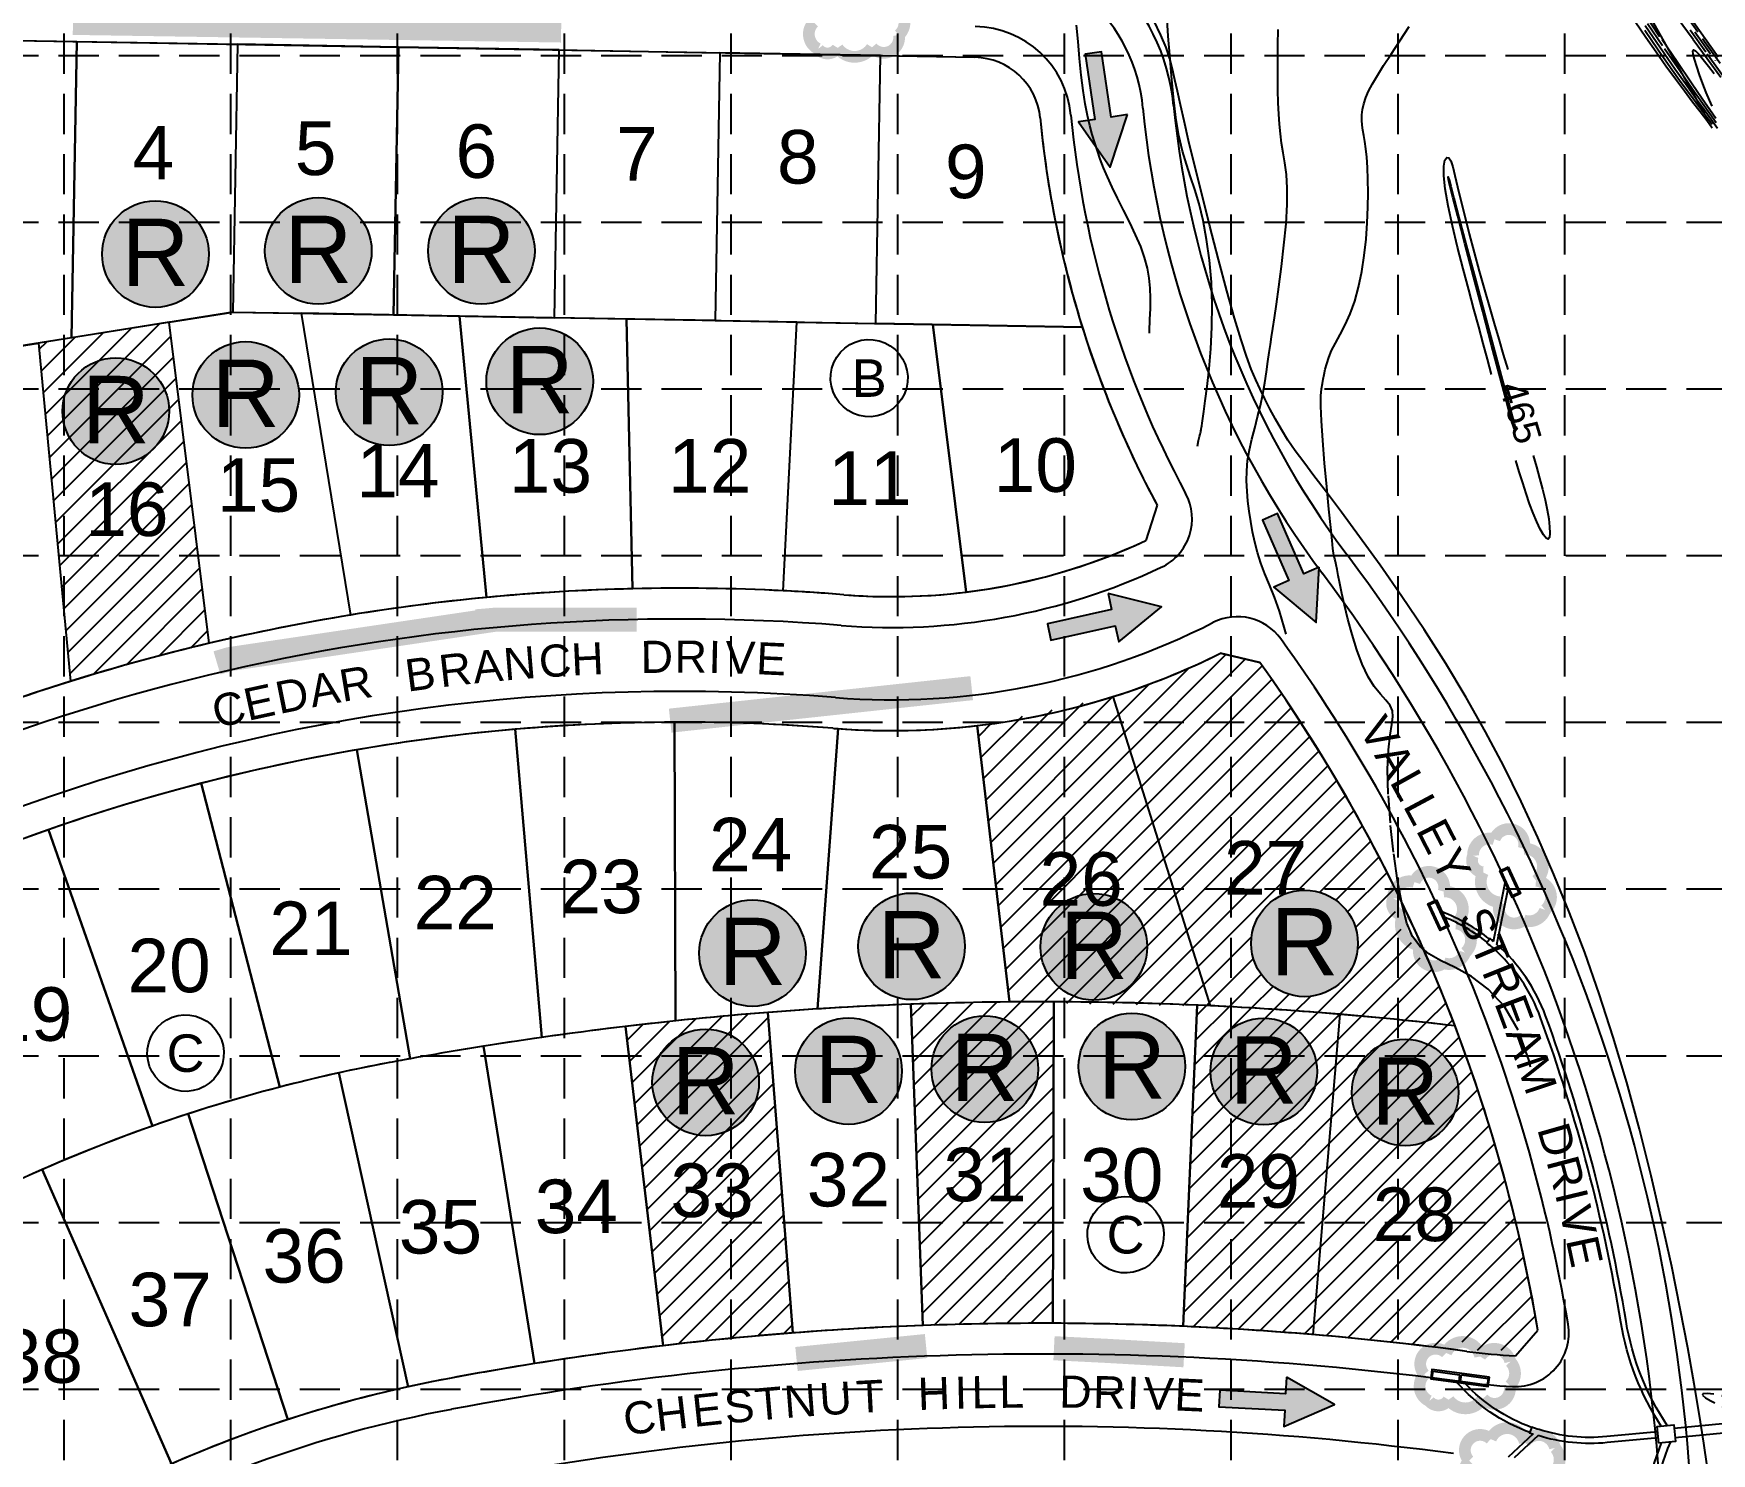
# Model space of a CAD drawing. Extents: x 6153 to 10142, y 8557 to 11052.
# Drawn here: x 7514 to 8140, y 10029 to 10560 of the extents above; entities that cross this region are included whole.
import ezdxf
from ezdxf.enums import TextEntityAlignment as Align

# ---------------------------------------------------------------- set-up
doc = ezdxf.new("R2010")
doc.units = 0
doc.header["$LTSCALE"] = 40
doc.header["$MEASUREMENT"] = 0
for name, pattern in [('DASH__25', [0.325, 0.25, -0.075]), ('DASH_DOT', [0.983, 0.8, -0.089, 0.005, -0.089]), ('DASH_DOT_LONG', [2.182, 2, -0.09, 0.002, -0.09]), ('DEPRESSION', [0.3501, 0.3, 0.05, 0.0001]), ('GUARDRAIL', [0.24, 0.2, 0.04]), ('HIDDEN', [0.375, 0.25, -0.125]), ('SOLID_OPEN_END', [200, 100, 100])]:
    doc.linetypes.add(name, pattern=pattern)
doc.layers.get('0').update_dxf_attribs({"linetype": 'CONTINUOUS'})
for name, color, linetype in [('1-BC', 6, 'GUARDRAIL'), ('1-BLOCK_NO', 6, 'CONTINUOUS'), ('1-BOUNDARY', 9, 'SOLID_OPEN_END'), ('1-LOT_NO', 1, 'CONTINUOUS'), ('1-ROW', 6, 'SOLID_OPEN_END'), ('1-STORM', 5, 'CONTINUOUS'), ('1-STORM_INLETS', 4, 'CONTINUOUS'), ('1-STREET_NAMES', 6, 'CONTINUOUS'), ('1A-LOTS', 6, 'CONTINUOUS'), ('BASE', 7, 'CONTINUOUS'), ('EROSION BLANKET', 84, 'CONTINUOUS'), ('GRID', 254, 'HIDDEN'), ('hatch', 2, 'CONTINUOUS'), ('LEGEND', 7, 'CONTINUOUS'), ('PROP_FLOODPLAIN', 12, 'DASH_DOT_LONG'), ('ryland lot', 7, 'CONTINUOUS'), ('TOPO_CON_100SC', 14, 'DASH__25'), ('TOPO_ICON_100SC', 15, 'CONTINUOUS')]:
    doc.layers.add(name, color=color, linetype=linetype)
doc.styles.add('ryland', font='ARIAL.TTF', dxfattribs={"height": 25})
doc.styles.get("Standard").update_dxf_attribs({"font": 'ARIAL.TTF'})

# ---------------------------------------------------------------- blocks, each defined once
blk = doc.blocks.new('RYLAND')
h = blk.add_hatch(color=81)
h.paths.add_polyline_path([(1.164, -1.048, 1), (-1.408, -1.048, 1)])
h.paths.add_polyline_path([(-1.348, -2.228), (1.104, -2.228), (1.104, 0.21), (-1.348, 0.21)], flags=25)
at = {"color": 5}
blk.add_circle((-0.122, -1.048), 1.286, dxfattribs=at)
at = {"layer": 'BASE', "color": 5, "style": 'ryland'}
blk.add_text('R', height=1.625, dxfattribs=at).set_placement((-0.122, -1.821), align=Align.CENTER)
blk = doc.blocks.new('arrow')
blk.add_lwpolyline([(-67.01, -25.36), (-59.33, -25.42), (-59.57, -56.14), (-51.89, -56.2), (-51.65, -25.48), (-43.97, -25.54), (-55.3, -2.41), (-67.01, -25.36)], close=True)
at = {"color": 254}
for points in [[(-43.97, -25.54), (-67.01, -25.36), (-55.3, -2.41), (-67.01, -25.36)], [(-59.57, -56.14), (-51.89, -56.2), (-59.33, -25.42), (-51.65, -25.48)]]:
    blk.add_solid(points, dxfattribs=at)

msp = doc.modelspace()

# ---------------------------------------------------------------- hatches: boundary and pattern name
at = {"layer": 'hatch', "linetype": 'Continuous'}
h = msp.add_hatch(dxfattribs=at)
h.set_pattern_fill('ANSI31', color=256, scale=50, style=0)
h.paths.add_polyline_path([(7289.73, 10290.13), (7158.41, 10292.67), (7157.44, 10242.68), (7304.83, 10239.82, -0.047854)])
h.paths.add_polyline_path([(7168.96, 10265.9, -1), (7208.76, 10265.9, -1)], flags=16)
h.paths.add_polyline_path([(7284.49, 10340.24), (7159.37, 10342.66), (7158.41, 10292.67), (7289.73, 10290.13, -0.045901)])
h.paths.add_polyline_path([(7164.15, 10317.94, -1), (7203.95, 10317.94, -1)], flags=16)
h.paths.add_polyline_path([(7421.2, 10728.54), (7371.21, 10729.42), (7369.07, 10607.94, -0.050108), (7384.01, 10609.18), (7419.08, 10608.56)])
h.paths.add_polyline_path([(7374.33, 10700.2, -1), (7414.13, 10700.2, -1)], flags=16)
h.paths.add_polyline_path([(7471.19, 10727.66), (7421.2, 10728.54), (7419.08, 10608.56), (7469.08, 10607.68)])
h.paths.add_polyline_path([(7425.54, 10699.4, -1), (7465.34, 10699.4, -1)], flags=16)
h.paths.add_polyline_path([(7771.15, 10722.36), (7721.15, 10723.25), (7719.04, 10603.27), (7769.03, 10602.38)])
h.paths.add_polyline_path([(7726.66, 10697.7, -1), (7766.46, 10697.7, -1)], flags=16)
h.paths.add_polyline_path([(7821.14, 10721.48), (7771.15, 10722.36), (7769.03, 10602.38), (7807.19, 10601.71), (7807.1, 10605.48), (7819.09, 10605.27)])
h.paths.add_polyline_path([(7773.58, 10693.44, -1), (7813.38, 10693.44, -1)], flags=16)
h.paths.add_polyline_path([(7375.26, 10681.93), (7413.21, 10681.93), (7413.21, 10719.65), (7375.26, 10719.65)], flags=24)
h.paths.add_polyline_path([(7384.83, 10656.37), (7405.39, 10656.37), (7405.39, 10671.43), (7384.83, 10671.43)], flags=24)
h.paths.add_polyline_path([(7426.48, 10681.13), (7464.42, 10681.13), (7464.42, 10718.85), (7426.48, 10718.85)], flags=24)
h.paths.add_polyline_path([(7434.82, 10655.38), (7455.46, 10655.38), (7455.46, 10670.7), (7434.82, 10670.7)], flags=24)
h.paths.add_polyline_path([(7727.59, 10679.44), (7765.54, 10679.44), (7765.54, 10717.16), (7727.59, 10717.16)], flags=24)
h.paths.add_polyline_path([(7734.77, 10650.08), (7755.42, 10650.08), (7755.42, 10665.41), (7734.77, 10665.41)], flags=24)
h.paths.add_polyline_path([(7774.51, 10675.18), (7812.46, 10675.18), (7812.46, 10712.9), (7774.51, 10712.9)], flags=24)
h.paths.add_polyline_path([(7784.76, 10649.2), (7805.41, 10649.2), (7805.41, 10664.53), (7784.76, 10664.53)], flags=24)
h = msp.add_hatch(dxfattribs=at)
h.set_pattern_fill('ANSI31', color=256, scale=50, style=0)
h.paths.add_polyline_path([(7564.48, 10451.76), (7515.66, 10443.97), (7527.66, 10317.73, -0.017582), (7579.37, 10331.92)])
h.paths.add_polyline_path([(7528.05, 10366.51), (7569.34, 10366.51), (7569.34, 10397.15), (7528.05, 10397.15)], flags=24)
h = msp.add_hatch(dxfattribs=at)
h.set_pattern_fill('ANSI31', color=256, scale=50, style=0)
h.paths.add_polyline_path([(7971.56, 10324.72), (7956.8, 10328.18, -0.03927), (7916.81, 10312.03), (7953.17, 10196.6, -0.009146), (8001.41, 10193.42, -0.008169), (8044.37, 10189.1, 0.010069), (8035.32, 10211.5, -0.152622), (8032.36, 10213.22), (8031.9, 10213.02), (8029.41, 10219.62, -0.462942), (8025.02, 10230.45, -0.520567), (8021.25, 10236.68, -0.149331), (8022.15, 10240.15, 0.041122)])
h.paths.add_polyline_path([(8008.12, 10219.9, -1), (7968.31, 10219.9, -1)], flags=16)
h.paths.add_polyline_path([(7969.25, 10201.64), (8007.19, 10201.64), (8007.19, 10239.36), (7969.25, 10239.36)], flags=24)
h.paths.add_polyline_path([(7963.41, 10240.62), (7983.97, 10240.62), (7983.97, 10255.68), (7963.41, 10255.68)], flags=24)
h = msp.add_hatch(dxfattribs=at)
h.set_pattern_fill('ANSI31', color=256, scale=50, style=0)
h.paths.add_polyline_path([(7865.58, 10301.15), (7898.76, 10308.05), (7916.69, 10312.47), (7953.29, 10196.45), (7878.09, 10198.02), (7866.1, 10300.34)])
h = msp.add_hatch(dxfattribs=at)
h.set_pattern_fill('ANSI31', color=2, scale=50, style=0)
h.paths.add_polyline_path([(7787.92, 10194.1, 0.006553), (7753.42, 10190.96), (7753.42, 10190.96, 0.003553), (7734.75, 10188.88), (7748.89, 10069.72, -0.010107), (7797.24, 10074.47)])
h.paths.add_polyline_path([(7894.68, 10198.08, 0.010107), (7841.26, 10197.17), (7845.73, 10077.26, -0.010107), (7894.3, 10078.08)])
h.paths.add_polyline_path([(7848.33, 10118.14), (7889.63, 10118.14), (7889.63, 10148.79), (7848.33, 10148.79)], flags=24)
h = msp.add_hatch(dxfattribs=at)
h.set_pattern_fill('ANSI31', color=2, scale=50, style=0)
h.paths.add_polyline_path([(8041.91, 10068.51, -0.575074), (8053.36, 10067.05, 0.001589), (8054.78, 10066.9, -0.442208), (8063.91, 10066.12, 0.003322), (8066.9, 10065.94), (8075.31, 10075.53, 0.049155), (8044.37, 10189.1, 0.008169), (8001.41, 10193.42), (7991.34, 10073.85, -0.010581)])
h.paths.add_polyline_path([(8001.41, 10193.42, 0.009146), (7953.17, 10196.6, 0.000961), (7948.09, 10196.83), (7942.86, 10076.95, -0.010107), (7991.34, 10073.85)])
h.paths.add_polyline_path([(8008.55, 10103.32), (8049.84, 10103.32), (8049.84, 10133.95), (8008.55, 10133.95)], flags=24)
h.paths.add_polyline_path([(7950.34, 10115.76), (7991.63, 10115.76), (7991.63, 10146.4), (7950.34, 10146.4)], flags=24)

# ---------------------------------------------------------------- linework, layer by layer
at = {"layer": '1-BC', "color": 7, "linetype": 'Continuous'}
for centre, radius, start, end in [((7864.69, 10525.68), 63.5, 5.37986, 88.98916), ((7864.69, 10525.68), 36.5, 5.37984, 88.98916), ((8269.88, 10563.84), 370.49, 185.37987, 208.35654), ((8269.88, 10563.84), 343.49, 185.37987, 216.81205), ((7926.25, 10378.38), 20, 295.16528, 28.35654), ((7834.19, 10574.33), 236.5, 265.41788, 295.16528), ((7483.61, 9975.38), 638.61, 359.19888, 36.81205), ((7755.29, 9589.82), 751.16, 85.41788, 120.60893), ((7834.19, 10574.33), 263.5, 265.41788, 297.05716), ((7963.15, 10321.86), 20, 35.84925, 117.05716), ((7483.61, 9975.38), 611.61, 9.64091, 35.84925), ((7755.29, 9589.82), 724.16, 85.41788, 133.9832), ((8066.87, 10074.46), 20, 266.92472, 9.64091), ((7890.47, 8876.42), 1190.17, 82.42748, 100.68249), ((8078.48, 10290.65), 236.5, 262.42748, 266.92472), ((7755.34, 9592.79), 461.16, 100.68249, 138.22119), ((7890.47, 8876.42), 1163.17, 82.42748, 100.68249)]:
    msp.add_arc(centre, radius, start, end, dxfattribs=at)
at = {"layer": '1-BLOCK_NO', "color": 7, "linetype": 'Continuous', "flags": 128}
for points in [[(7816.65, 10442.12), (7818.51, 10443.4), (7820.55, 10444.38), (7822.72, 10445.02), (7824.97, 10445.32), (7827.23, 10445.26), (7829.45, 10444.85), (7831.59, 10444.1), (7833.58, 10443.02), (7835.38, 10441.65), (7836.94, 10440.01), (7838.22, 10438.14), (7839.2, 10436.1), (7839.84, 10433.93), (7840.14, 10431.69), (7840.08, 10429.42), (7839.67, 10427.2), (7838.92, 10425.06), (7837.84, 10423.07), (7836.46, 10421.28), (7834.82, 10419.72), (7832.96, 10418.43), (7830.92, 10417.46), (7828.75, 10416.81), (7826.51, 10416.51), (7824.24, 10416.57), (7822.02, 10416.98), (7819.88, 10417.73), (7817.89, 10418.81), (7816.1, 10420.19), (7814.54, 10421.83), (7813.25, 10423.69), (7812.28, 10425.73), (7811.63, 10427.9), (7811.33, 10430.15), (7811.39, 10432.41), (7811.8, 10434.63), (7812.55, 10436.77), (7813.63, 10438.76), (7815.01, 10440.56), (7816.65, 10442.12)], [(7561.73, 10190.13), (7563.59, 10191.38), (7565.62, 10192.32), (7567.78, 10192.94), (7570.01, 10193.2), (7572.25, 10193.12), (7574.44, 10192.69), (7576.55, 10191.92), (7578.51, 10190.83), (7580.27, 10189.44), (7581.8, 10187.8), (7583.04, 10185.94), (7583.99, 10183.9), (7584.6, 10181.75), (7584.87, 10179.52), (7584.78, 10177.28), (7584.35, 10175.08), (7583.58, 10172.98), (7582.49, 10171.02), (7581.1, 10169.26), (7579.46, 10167.73), (7577.6, 10166.48), (7575.57, 10165.54), (7573.41, 10164.93), (7571.19, 10164.66), (7568.95, 10164.74), (7566.75, 10165.18), (7564.64, 10165.95), (7562.68, 10167.04), (7560.92, 10168.42), (7559.4, 10170.07), (7558.15, 10171.93), (7557.2, 10173.96), (7556.59, 10176.12), (7556.32, 10178.34), (7556.41, 10180.58), (7556.84, 10182.78), (7557.61, 10184.89), (7558.7, 10186.84), (7560.09, 10188.61), (7561.73, 10190.13)], [(7912.57, 10122.34), (7914.43, 10123.59), (7916.46, 10124.53), (7918.62, 10125.15), (7920.84, 10125.41), (7923.08, 10125.33), (7925.28, 10124.9), (7927.39, 10124.13), (7929.35, 10123.04), (7931.11, 10121.65), (7932.63, 10120.01), (7933.88, 10118.15), (7934.83, 10116.11), (7935.44, 10113.96), (7935.71, 10111.73), (7935.62, 10109.49), (7935.19, 10107.29), (7934.42, 10105.19), (7933.33, 10103.23), (7931.94, 10101.47), (7930.3, 10099.94), (7928.44, 10098.69), (7926.41, 10097.75), (7924.25, 10097.14), (7922.02, 10096.87), (7919.78, 10096.95), (7917.58, 10097.38), (7915.48, 10098.16), (7913.52, 10099.25), (7911.76, 10100.63), (7910.23, 10102.27), (7908.98, 10104.14), (7908.04, 10106.17), (7907.43, 10108.33), (7907.16, 10110.55), (7907.24, 10112.79), (7907.68, 10114.99), (7908.45, 10117.1), (7909.54, 10119.05), (7910.92, 10120.82), (7912.57, 10122.34)]]:
    msp.add_lwpolyline(points, close=True, dxfattribs=at)
at = {"layer": '1-BOUNDARY', "color": 7, "linetype": 'SOLID_OPEN_END'}
msp.add_line((8104.05, 10589.23), (8137.41, 10529.8), dxfattribs=at)
at = {"layer": '1-ROW', "color": 7, "linetype": 'SOLID_OPEN_END'}
for p, q in [((7383.13, 10559.18), (7865.13, 10550.68)), ((7933.17, 10383.46), (7929.03, 10370.3)), ((7971.56, 10324.72), (7956.8, 10328.18)), ((8066.9, 10065.94), (8075.31, 10075.53))]:
    msp.add_line(p, q, dxfattribs=at)
for centre, radius, start, end in [((7864.69, 10525.68), 75, 5.37986, 88.98916), ((7864.69, 10525.68), 25, 5.37985, 88.98916), ((8269.88, 10563.84), 381.99, 185.37987, 208.17802), ((8269.88, 10563.84), 331.99, 185.37987, 216.81205), ((7834.19, 10574.33), 225, 265.41788, 294.93109), ((7483.61, 9975.38), 650.11, 359.19888, 36.81205), ((7755.29, 9589.82), 762.66, 85.41788, 120.55228), ((7834.19, 10574.33), 275, 265.41788, 296.47919), ((7483.61, 9975.38), 600.11, 9.6064, 35.60002), ((7755.29, 9589.82), 712.66, 85.41788, 133.9832), ((7890.47, 8876.42), 1201.67, 82.42748, 100.68249), ((8078.48, 10290.65), 225, 262.42748, 267.04897), ((7755.34, 9592.79), 472.66, 100.68249, 138.22119)]:
    msp.add_arc(centre, radius, start, end, dxfattribs=at)
at = {"layer": '1-STORM', "color": 5, "linetype": 'Continuous', "flags": 128}
for points in [[(8058.72, 10220.65), (8063.1, 10242.54)], [(8060.02, 10219.52), (8064.17, 10240.22)], [(8181.66, 10044.14), (8126.19, 10038.81)], [(8182, 10040.65), (8126.53, 10035.33)], [(8073.55, 10036.76), (8064.18, 10028.15)], [(8075.46, 10036.14), (8066.51, 10027.91)], [(8120.07, 10037.6), (8100.98, 10035.77)], [(8120.28, 10035.36), (8101.19, 10033.53)]]:
    msp.add_lwpolyline(points, dxfattribs=at)
for points in [[(8057.32, 10221.48), (8057.32, 10221.48, 0.078306), (8039.54, 10231.63), (8039.54, 10231.63)], [(8056.38, 10220.31), (8056.38, 10220.31, 0.072463), (8040.4, 10229.68), (8040.4, 10229.68)], [(8058.72, 10220.65), (8058.72, 10220.65, 0.00612), (8057.47, 10221.68), (8057.47, 10221.68), (8056.22, 10220.11), (8056.22, 10220.11, -0.011554), (8058.49, 10218.21), (8058.49, 10218.21)], [(8076.33, 10192.13), (8076.33, 10192.13, 0.12538), (8058.49, 10218.21), (8058.49, 10218.21)], [(8078.21, 10192.82), (8078.21, 10192.82, 0.124268), (8060.02, 10219.52), (8060.02, 10219.52)], [(8106.25, 10078.44), (8106.25, 10078.44, 0.046672), (8076.33, 10192.13), (8076.33, 10192.13)], [(8108.22, 10078.77), (8108.22, 10078.77, 0.046672), (8078.21, 10192.82), (8078.21, 10192.82)], [(8121.33, 10039.71), (8121.33, 10039.71, -0.103998), (8106.25, 10078.44), (8106.25, 10078.44)], [(8123.58, 10039.92), (8123.58, 10039.92, -0.106683), (8108.22, 10078.77), (8108.22, 10078.77)], [(8072.27, 10037.34), (8072.27, 10037.34, -0.126812), (8045.11, 10056), (8045.11, 10056)], [(8072.95, 10039.22), (8072.95, 10039.22, -0.117617), (8048.17, 10055.59), (8048.17, 10055.59)], [(8075.78, 10038.39), (8075.78, 10038.39, -0.01153), (8072.99, 10039.34), (8072.99, 10039.34), (8072.22, 10037.22), (8072.22, 10037.22, 0.005298), (8073.55, 10036.76), (8073.55, 10036.76)], [(8100.98, 10035.77), (8100.98, 10035.77, -0.100137), (8075.78, 10038.39), (8075.78, 10038.39)], [(8101.19, 10033.53), (8101.19, 10033.53, -0.098757), (8075.46, 10036.14), (8075.46, 10036.14)], [(8121.36, 10033.47), (8121.36, 10033.47, 0.103346), (8113.98, 9992.62), (8113.98, 9992.62)], [(8124.74, 10033.8), (8124.74, 10033.8, 0.107374), (8116.98, 9992.7), (8116.98, 9992.7)]]:
    msp.add_lwpolyline(points, format="xyb", dxfattribs=at)
msp.add_lwpolyline([(8120.47, 10033.39), (8119.88, 10039.57), (8126.06, 10040.16), (8126.66, 10033.98), (8120.47, 10033.39)], close=True, dxfattribs=at)
at = {"layer": '1-STORM_INLETS', "color": 5, "linetype": 'Continuous', "flags": 128}
for points in [[(8064.23, 10248.46), (8068.83, 10238.47), (8065.65, 10237), (8061.05, 10247), (8064.23, 10248.46)], [(8063.99, 10247.8), (8068.16, 10238.71), (8065.89, 10237.67), (8061.71, 10246.75), (8063.99, 10247.8)], [(8037.43, 10236.13), (8042.03, 10226.14), (8038.85, 10224.68), (8034.25, 10234.67), (8037.43, 10236.13)], [(8037.18, 10235.47), (8041.36, 10226.39), (8039.09, 10225.34), (8034.91, 10234.43), (8037.18, 10235.47)], [(8057.25, 10057.91), (8035.77, 10060.77), (8035.31, 10057.3), (8056.79, 10054.45), (8057.25, 10057.91)], [(8036.2, 10060.21), (8046.11, 10058.89), (8045.78, 10056.41), (8035.87, 10057.73), (8036.2, 10060.21)], [(8046.77, 10058.8), (8056.69, 10057.49), (8056.36, 10055.01), (8046.44, 10056.32), (8046.77, 10058.8)]]:
    msp.add_lwpolyline(points, close=True, dxfattribs=at)
at = {"layer": '1A-LOTS', "color": 7, "linetype": 'Continuous'}
for p, q in [((7470.04, 10557.65), (7530.03, 10556.59)), ((7530.03, 10556.59), (7528.08, 10445.95)), ((7528.08, 10445.95), (7530.03, 10556.59)), ((7530.03, 10556.59), (7590.02, 10555.53)), ((7590.02, 10555.53), (7588.25, 10455.55)), ((7590.02, 10555.53), (7588.25, 10455.55)), ((7650.01, 10554.48), (7590.02, 10555.53)), ((7648.24, 10454.49), (7650.01, 10554.48)), ((7650.01, 10554.48), (7648.24, 10454.49)), ((7710, 10553.42), (7650.01, 10554.48)), ((7708.24, 10453.43), (7710, 10553.42)), ((7708.24, 10453.43), (7710, 10553.42)), ((7710, 10553.42), (7769.99, 10552.36)), ((7769.99, 10552.36), (7768.23, 10452.37)), ((7769.99, 10552.36), (7768.23, 10452.37)), ((7829.98, 10551.3), (7769.99, 10552.36)), ((7828.22, 10451.32), (7829.98, 10551.3)), ((7828.22, 10451.32), (7829.98, 10551.3)), ((7829.98, 10551.3), (7865.13, 10550.68)), ((7564.48, 10451.76), (7515.66, 10443.97)), ((7588.25, 10455.55), (7528.08, 10445.95)), ((7564.48, 10451.76), (7588.25, 10455.55)), ((7579.37, 10331.92), (7564.48, 10451.76)), ((7579.37, 10331.92), (7564.48, 10451.76)), ((7588.25, 10455.55), (7648.24, 10454.49)), ((7588.25, 10455.55), (7613.72, 10455.1)), ((7672.83, 10454.06), (7613.72, 10455.1)), ((7613.72, 10455.1), (7632.14, 10342.48)), ((7613.72, 10455.1), (7632.14, 10342.48)), ((7648.24, 10454.49), (7708.24, 10453.43)), ((7735.11, 10452.96), (7672.83, 10454.06)), ((7672.83, 10454.06), (7682.85, 10349.04)), ((7682.85, 10349.04), (7672.83, 10454.06)), ((7768.23, 10452.37), (7708.24, 10453.43)), ((7798.69, 10451.84), (7735.11, 10452.96)), ((7735.11, 10452.96), (7737.46, 10352.28)), ((7737.46, 10352.28), (7735.11, 10452.96)), ((7768.23, 10452.37), (7828.22, 10451.32)), ((7793.64, 10351.52), (7798.69, 10451.84)), ((7793.64, 10351.52), (7798.69, 10451.84)), ((7798.69, 10451.84), (7849.52, 10450.94)), ((7528.08, 10445.95), (7467.9, 10436.35)), ((7905.27, 10449.96), (7828.22, 10451.32)), ((7849.52, 10450.94), (7861.93, 10351.05)), ((7861.93, 10351.05), (7849.52, 10450.94)), ((7849.52, 10450.94), (7905.27, 10449.96)), ((7467.9, 10436.35), (7515.66, 10443.97)), ((7515.66, 10443.97), (7527.66, 10317.73)), ((7515.66, 10443.97), (7527.66, 10317.73)), ((7933.17, 10383.46), (7929.03, 10370.3)), ((7956.8, 10328.18), (7971.56, 10324.72)), ((7953.17, 10196.6), (7916.81, 10312.03)), ((7953.17, 10196.6), (7916.81, 10312.03)), ((7753.42, 10190.96), (7753.08, 10302.48)), ((7753.08, 10302.48), (7753.42, 10190.96)), ((7703.6, 10184.81), (7693.61, 10299.81)), ((7693.61, 10299.81), (7703.6, 10184.81)), ((7806.47, 10195.42), (7814.12, 10300.06)), ((7814.12, 10300.06), (7806.47, 10195.42)), ((7878.06, 10198.03), (7866.03, 10301.18)), ((7866.03, 10301.18), (7878.06, 10198.03)), ((7654.41, 10176.84), (7634.58, 10292.19)), ((7634.58, 10292.19), (7654.41, 10176.84)), ((7605.8, 10166.28), (7576.39, 10279.67)), ((7576.39, 10279.67), (7605.8, 10166.28)), ((7558.24, 10151.72), (7519.45, 10262.33)), ((7519.45, 10262.33), (7558.24, 10151.72)), ((7841.26, 10197.17), (7845.73, 10077.26)), ((7845.73, 10077.26), (7841.26, 10197.17)), ((7894.68, 10198.08), (7894.3, 10078.08)), ((7894.3, 10078.08), (7894.68, 10198.08)), ((7948.09, 10196.83), (7942.86, 10076.95)), ((7942.86, 10076.95), (7948.09, 10196.83)), ((7734.75, 10188.88), (7748.89, 10069.72)), ((7748.89, 10069.72), (7734.75, 10188.88)), ((7787.92, 10194.1), (7797.24, 10074.47)), ((7797.24, 10074.47), (7787.92, 10194.1)), ((8001.41, 10193.42), (7991.34, 10073.85)), ((8001.41, 10193.42), (7991.34, 10073.85)), ((7681.84, 10181.52), (7700.78, 10063.02)), ((7700.78, 10063.02), (7681.84, 10181.52)), ((7627.8, 10171.57), (7653.63, 10054.38)), ((7653.63, 10054.38), (7627.8, 10171.57)), ((7571.55, 10156.24), (7608.77, 10042.15)), ((7608.77, 10042.15), (7571.55, 10156.24)), ((7517.08, 10135.46), (7565.32, 10025.58)), ((7565.32, 10025.58), (7517.08, 10135.46)), ((8066.9, 10065.94), (8075.31, 10075.53))]:
    msp.add_line(p, q, dxfattribs=at)
for centre, radius, start, end in [((7864.69, 10525.68), 25, 5.37985, 88.98916), ((8269.88, 10563.84), 381.99, 185.37987, 197.34601), ((8269.88, 10563.84), 381.99, 197.34601, 208.17802), ((7834.19, 10574.33), 225, 277.08243, 294.93109), ((7755.29, 9589.82), 762.66, 91.33914, 95.45013), ((7755.29, 9589.82), 762.66, 87.11723, 91.33914), ((7755.29, 9589.82), 762.66, 85.41788, 87.11723), ((7755.29, 9589.82), 762.66, 95.45013, 99.292), ((7834.19, 10574.33), 225, 265.41788, 277.08243), ((7755.29, 9589.82), 762.66, 99.292, 103.33592), ((7755.29, 9589.82), 762.66, 103.33592, 107.36504), ((7834.19, 10574.33), 275, 287.48371, 296.47919), ((7483.61, 9975.38), 600.11, 20.86285, 35.60002), ((7755.29, 9589.82), 762.66, 107.36504, 112.33921), ((7834.19, 10574.33), 275, 276.64956, 287.48371), ((7755.29, 9589.82), 712.66, 90.17769, 94.96445), ((7755.29, 9589.82), 712.66, 85.41788, 90.17769), ((7755.29, 9589.82), 712.66, 94.96445, 99.75121), ((7834.19, 10574.33), 275, 265.41788, 265.81542), ((7834.19, 10574.33), 275, 265.81542, 276.64956), ((7755.29, 9589.82), 712.66, 99.75121, 104.53797), ((7755.29, 9589.82), 712.66, 104.53797, 109.32473), ((7755.29, 9589.82), 712.66, 109.32473, 114.11148), ((7890.47, 8876.42), 1321.67, 93.64422, 95.95195), ((7890.47, 8876.42), 1321.67, 92.13378, 94.45002), ((7890.47, 8876.42), 1321.67, 90.53817, 93.64422), ((7890.47, 8876.42), 1321.67, 89.81753, 92.13378), ((7890.47, 8876.42), 1321.67, 87.28104, 90.53817), ((7890.47, 8876.42), 1321.67, 87.50129, 89.81753), ((7890.47, 8876.42), 1321.67, 85.18505, 87.50129), ((7890.47, 8876.42), 1321.67, 83.31298, 87.28104), ((7890.47, 8876.42), 1321.67, 96.76627, 99.08251), ((7890.47, 8876.42), 1321.67, 95.95195, 98.12818), ((7890.47, 8876.42), 1321.67, 94.45002, 96.76627), ((7890.47, 8876.42), 1321.67, 83.31298, 85.18505), ((7483.61, 9975.38), 600.11, 9.6064, 20.86285), ((7890.47, 8876.42), 1321.67, 98.12818, 100.28891), ((7890.47, 8876.42), 1321.67, 99.08251, 100.68249), ((7890.47, 8876.42), 1321.67, 100.28891, 100.68249), ((7755.34, 9592.79), 592.66, 102.42665, 108.06525), ((7755.34, 9592.79), 592.66, 100.68249, 104.61493), ((7755.34, 9592.79), 592.66, 100.68249, 102.42665), ((7755.34, 9592.79), 592.66, 104.61493, 109.42449), ((7755.34, 9592.79), 592.66, 109.42449, 114.23336), ((7755.34, 9592.79), 592.66, 108.06525, 113.70385), ((7755.34, 9592.79), 592.66, 113.70385, 119.34246), ((7890.47, 8876.42), 1201.67, 92.13378, 94.45002), ((7890.47, 8876.42), 1201.67, 89.81753, 92.13378), ((7890.47, 8876.42), 1201.67, 87.50129, 89.81753), ((7890.47, 8876.42), 1201.67, 85.18505, 87.50129), ((7890.47, 8876.42), 1201.67, 96.76627, 99.08251), ((7890.47, 8876.42), 1201.67, 94.45002, 96.76627), ((7890.47, 8876.42), 1201.67, 82.42748, 85.18505), ((8078.48, 10290.65), 225, 262.42748, 267.04897), ((7755.34, 9592.79), 472.66, 100.68249, 102.42665), ((7890.47, 8876.42), 1201.67, 99.08251, 100.68249), ((7755.34, 9592.79), 472.66, 102.42665, 108.06525), ((7755.34, 9592.79), 472.66, 108.06525, 113.70385)]:
    msp.add_arc(centre, radius, start, end, dxfattribs=at)
at = {"layer": 'EROSION BLANKET', "linetype": 'Continuous', "const_width": 9, "flags": 128}
for points in [[(7528.57, 10563.53), (7710.77, 10560.69)], [(7582.31, 10324.61), (7587.01, 10326.01), (7686.62, 10340.82)], [(7738.92, 10340.77), (7686.85, 10340.77), (7679.13, 10340.11)], [(7751.46, 10303.05), (7863.99, 10315.18)], [(7798.61, 10064.76), (7846.97, 10069.59)], [(7894.71, 10068.77), (7914.56, 10067.78), (7943.27, 10066.15)]]:
    msp.add_lwpolyline(points, dxfattribs=at)
at = {"layer": 'GRID', "color": 252, "linetype": 'HIDDEN', "ltscale": 1.5}
for p, q in [((7525.14, 10987.02), (7525.14, 8808.56)), ((7587.37, 10987.02), (7587.37, 8808.56)), ((7649.6, 10987.02), (7649.6, 8808.56)), ((7711.84, 10987.02), (7711.84, 8808.56)), ((7774.07, 10987.02), (7774.07, 8808.56)), ((7836.3, 10987.02), (7836.3, 8808.56)), ((7898.54, 10987.02), (7898.54, 8808.56)), ((7960.77, 10987.02), (7960.77, 8808.56)), ((8023.01, 10987.02), (8023.01, 8808.56)), ((8085.24, 10987.02), (8085.24, 8808.56)), ((6218.22, 10551.38), (10076.73, 10551.38)), ((6218.22, 10489.15), (10076.73, 10489.15)), ((6218.22, 10426.91), (10076.73, 10426.91)), ((6218.22, 10364.68), (10076.73, 10364.68)), ((6218.22, 10302.44), (10076.73, 10302.44)), ((6218.22, 10240.21), (10076.73, 10240.21)), ((6218.22, 10177.98), (10076.73, 10177.98)), ((6218.22, 10115.74), (10076.73, 10115.74)), ((6218.22, 10053.51), (10076.73, 10053.51))]:
    msp.add_line(p, q, dxfattribs=at)
at = {"layer": 'LEGEND', "color": 170, "ltscale": 100, "const_width": 4.37}
for points in [[(7826.78, 10554.41, 0.520567), (7826.78, 10554.41, 0.765195), (7836.84, 10559.01, 0.417879), (7837.24, 10567.96, 0.6649), (7826.01, 10570.11, 0.744833), (7813.32, 10571.65, 0.975642), (7805.08, 10563.75, 0.520567), (7806.69, 10553.81, 0.520567), (7813.96, 10554.19, 0.540264), (7826.78, 10554.41)], [(8061.13, 10235.23, 0.520567), (8061.13, 10235.23, 0.765195), (8069.94, 10228.53, 0.417879), (8078.01, 10232.41, 0.6649), (8074.6, 10243.32, 0.744833), (8069.97, 10255.23, 0.975642), (8059.12, 10258.77, 0.520567), (8051.11, 10252.65, 0.520567), (8054.88, 10246.43, 0.540264), (8061.13, 10235.23)], [(8031.27, 10219.25, 0.520567), (8031.27, 10219.25, 0.765195), (8040.08, 10212.55, 0.417879), (8048.15, 10216.43, 0.6649), (8044.74, 10227.34, 0.744833), (8040.11, 10239.26, 0.975642), (8029.25, 10242.79, 0.520567), (8021.25, 10236.68, 0.520567), (8025.02, 10230.45, 0.540264), (8031.27, 10219.25)], [(8054.81, 10050.01, 0.520567), (8054.81, 10050.01, 0.765195), (8064.79, 10054.79, 0.417879), (8065.03, 10063.74, 0.6649), (8053.77, 10065.69, 0.744833), (8041.05, 10067.01, 0.975642), (8032.95, 10058.97, 0.520567), (8034.73, 10049.06, 0.520567), (8041.99, 10049.57, 0.540264), (8054.81, 10050.01)], [(8071.47, 10017.83, 0.520567), (8071.47, 10017.83, 0.765195), (8081.45, 10022.61, 0.417879), (8081.69, 10031.56, 0.6649), (8070.43, 10033.51, 0.744833), (8057.71, 10034.83, 0.975642), (8049.61, 10026.79, 0.520567), (8051.39, 10016.87, 0.520567), (8058.65, 10017.39, 0.540264), (8071.47, 10017.83)]]:
    msp.add_lwpolyline(points, format="xyb", close=True, dxfattribs=at)
at = {"layer": 'PROP_FLOODPLAIN', "color": 7, "linetype": 'DASH_DOT'}
msp.add_lwpolyline([(8138.46, 10024.76), (8137.19, 10033.35), (8135.58, 10043.64), (8133.61, 10055.53), (8131.24, 10068.87), (8128.47, 10083.49), (8125.26, 10099.22), (8121.62, 10115.85), (8117.57, 10133.08), (8113.17, 10150.56), (8108.45, 10167.93), (8103.45, 10184.85), (8098.23, 10201.05), (8092.79, 10216.52), (8087.14, 10231.36), (8081.29, 10245.65), (8075.25, 10259.46), (8069.03, 10272.88), (8062.55, 10286), (8055.76, 10298.89), (8048.57, 10311.65), (8040.93, 10324.36), (8032.82, 10337.04), (8024.52, 10349.38), (8016.39, 10361.03), (8008.77, 10371.63), (8002.01, 10380.82), (7996.37, 10388.35), (7991.74, 10394.45), (7987.94, 10399.49), (7984.77, 10403.82), (7982.04, 10407.79), (7979.58, 10411.7), (7977.35, 10415.58), (7975.31, 10419.4), (7973.43, 10423.13), (7971.68, 10426.76), (7970.03, 10430.33), (7968.36, 10434.26), (7966.56, 10439.06), (7964.51, 10445.24), (7962.09, 10453.31), (7959.23, 10463.53), (7956.09, 10475.25), (7952.89, 10487.58), (7949.84, 10499.65), (7947.14, 10510.55), (7944.97, 10519.62), (7943.26, 10526.98), (7941.91, 10532.98), (7940.82, 10537.97), (7939.87, 10542.28), (7938.96, 10546.24), (7937.91, 10550.16), (7936.52, 10554.3), (7934.62, 10558.94), (7932.03, 10564.38)], dxfattribs=at)
at = {"layer": 'TOPO_CON_100SC', "color": 5, "linetype": 'DASH__25'}
for points in [[(7948.22, 10405.52), (7948.67, 10407.58), (7949.01, 10409.07), (7949.24, 10409.93), (7949.38, 10410.45), (7949.48, 10410.85), (7949.56, 10411.23), (7949.63, 10411.6), (7949.69, 10412.02), (7949.77, 10412.5), (7949.87, 10413.12), (7950.03, 10414.14), (7950.27, 10415.83), (7950.63, 10418.49), (7951.15, 10422.41), (7951.83, 10427.77), (7952.57, 10434.36), (7953.23, 10441.87), (7953.68, 10449.97), (7953.79, 10458.37), (7953.46, 10466.75), (7952.73, 10474.91), (7951.68, 10482.63), (7950.37, 10489.73), (7948.9, 10495.99), (7947.32, 10501.33), (7945.71, 10506.09), (7944.13, 10510.73), (7942.64, 10515.69), (7941.32, 10521.43), (7940.2, 10528.25), (7939.28, 10535.83), (7938.52, 10543.72), (7937.89, 10551.44), (7937.37, 10558.54), (7936.92, 10564.65)], [(8141.78, 10527.81), (8139.53, 10531.03), (8136.66, 10535.18), (8132.66, 10540.99), (8127.25, 10548.92), (8120.88, 10558.3), (8114.22, 10568.17)], [(8141.86, 10526.18), (8139.47, 10529.54), (8136.71, 10533.43), (8133.12, 10538.54), (8128.25, 10545.57), (8121.85, 10554.9), (8114.43, 10565.78)], [(8127.34, 10565.57), (8133.31, 10557.35), (8138.45, 10550.2), (8143.53, 10543.21)], [(8129.32, 10568.31), (8137.53, 10556.58), (8146.32, 10544.28)], [(7981.32, 10335.34), (7980.66, 10337.97), (7978.84, 10343.92), (7976.97, 10349.1), (7975.13, 10353.69), (7973.41, 10357.89), (7971.89, 10361.88), (7970.64, 10365.81), (7969.63, 10369.71), (7968.81, 10373.58), (7968.15, 10377.43), (7967.59, 10381.23), (7967.11, 10385.01), (7966.75, 10388.77), (7966.57, 10392.54), (7966.62, 10396.34), (7966.97, 10400.2), (7967.64, 10404.13), (7968.55, 10408.15), (7969.61, 10412.24), (7970.71, 10416.41), (7971.75, 10420.65), (7972.65, 10424.95), (7973.4, 10429.21), (7974.03, 10433.3), (7974.57, 10437.1), (7975.04, 10440.49), (7975.46, 10443.44), (7975.89, 10446.29), (7976.37, 10449.46), (7976.95, 10453.38), (7977.7, 10458.47), (7978.62, 10465), (7979.61, 10472.56), (7980.55, 10480.58), (7981.3, 10488.48), (7981.73, 10495.7), (7981.75, 10501.8), (7981.43, 10506.89), (7980.9, 10511.22), (7980.28, 10515.03), (7979.67, 10518.57), (7979.19, 10522.06), (7978.83, 10525.66), (7978.58, 10529.5), (7978.4, 10533.71), (7978.28, 10538.44), (7978.21, 10543.74), (7978.19, 10549.44), (7978.24, 10555.29), (7978.36, 10561.03)], [(8072.58, 10173.71), (8072.01, 10176.08), (8067.98, 10187.52), (8062.8, 10196.34), (8056.8, 10202.82), (8050.5, 10207.48), (8044.38, 10210.88), (8038.95, 10213.55), (8034.58, 10216.02), (8031.19, 10218.82), (8028.54, 10222.46), (8026.42, 10227.46), (8024.6, 10234.35), (8022.92, 10243.39), (8021.43, 10253.9), (8020.24, 10264.95), (8019.46, 10275.6), (8019.2, 10284.92), (8019.5, 10292.2), (8020.13, 10297.62), (8020.8, 10301.58), (8021.21, 10304.48), (8021.05, 10306.73), (8020.12, 10308.7), (8018.54, 10310.68), (8016.51, 10312.95), (8014.24, 10315.79), (8011.92, 10319.46), (8009.74, 10324.14), (8007.75, 10329.53), (8005.97, 10335.26), (8004.43, 10340.92), (8003.14, 10346.12), (8002.13, 10350.56), (8001.35, 10354.22), (8000.77, 10357.18), (8000.34, 10359.5), (8000.01, 10361.25), (7999.76, 10362.5), (7999.56, 10363.36), (7999.4, 10363.92), (7999.28, 10364.28), (7999.18, 10364.54), (7999.1, 10364.85), (7998.98, 10365.62), (7998.79, 10367.29), (7998.47, 10370.32), (7997.98, 10375.16), (7997.3, 10382.05), (7996.5, 10390.33), (7995.7, 10399.15), (7995, 10407.65), (7994.5, 10414.96), (7994.3, 10420.43), (7994.34, 10424.28), (7994.55, 10426.97), (7994.87, 10428.91), (7995.22, 10430.57), (7995.56, 10432.3), (7995.95, 10434.2), (7996.49, 10436.3), (7997.25, 10438.61), (7998.34, 10441.17), (7999.79, 10444.01), (8001.52, 10447.19), (8003.37, 10450.8), (8005.22, 10454.91), (8006.93, 10459.59), (8008.37, 10464.89), (8009.55, 10470.65), (8010.47, 10476.7), (8011.16, 10482.84), (8011.62, 10488.89), (8011.88, 10494.67), (8011.96, 10500.09), (8011.89, 10505.07), (8011.7, 10509.52), (8011.41, 10513.37), (8011.06, 10516.56), (8010.68, 10519.21), (8010.3, 10521.46), (8009.97, 10523.45), (8009.72, 10525.33), (8009.58, 10527.22), (8009.61, 10529.16), (8009.83, 10531.19), (8010.3, 10533.33), (8011.05, 10535.61), (8012.13, 10538.06), (8013.56, 10540.79), (8015.41, 10543.92), (8017.71, 10547.56), (8020.5, 10551.82), (8023.77, 10556.76), (8027.31, 10562.15)], [(8142.32, 10524.13), (8139.86, 10527.55), (8137.34, 10531.01), (8134.46, 10534.97), (8130.96, 10539.87), (8126.53, 10546.17), (8121.03, 10554.12), (8114.81, 10563.21)], [(8140.31, 10525.6), (8137.86, 10528.92), (8135.21, 10532.49), (8132.22, 10536.51), (8128.79, 10541.2), (8124.81, 10546.77), (8120.21, 10553.34), (8115.19, 10560.64)], [(8132.14, 10560.89), (8138.48, 10552), (8145.47, 10542.41)], [(8133.9, 10560.16), (8141.5, 10549.5)]]:
    msp.add_lwpolyline(points, dxfattribs=at)
at = {"layer": 'TOPO_CON_100SC', "color": 5, "linetype": 'DEPRESSION', "flags": 128}
msp.add_lwpolyline([(8061.59, 10431.82), (8063.69, 10424.05), (8065.09, 10418.91), (8065.96, 10415.78), (8066.44, 10414.05), (8066.7, 10413.1), (8066.86, 10412.42), (8066.96, 10411.9), (8067, 10411.54), (8066.99, 10411.33), (8066.93, 10411.25), (8066.84, 10411.31), (8066.7, 10411.51), (8066.53, 10411.89), (8066.32, 10412.44), (8066.06, 10413.19), (8065.74, 10414.26), (8065.22, 10416.14), (8064.34, 10419.41), (8062.94, 10424.68), (8060.86, 10432.52), (8058.03, 10443.22), (8054.71, 10455.78), (8051.26, 10468.87), (8048.03, 10481.17), (8045.37, 10491.36), (8043.55, 10498.46), (8042.47, 10502.81), (8041.94, 10505.07), (8041.78, 10505.91), (8041.8, 10506.02), (8041.88, 10505.82), (8042.14, 10504.88), (8042.77, 10502.53), (8043.94, 10498.08), (8045.85, 10490.89), (8048.58, 10480.6), (8051.87, 10468.21), (8055.37, 10455.07), (8058.73, 10442.49), (8061.59, 10431.82)], close=True, dxfattribs=at)
at = {"layer": 'TOPO_CON_100SC', "color": 5, "linetype": 'DASH__25', "flags": 128}
msp.add_lwpolyline([(8210.76, 9949.08), (8210.92, 9949.97), (8208.39, 9956.7), (8204.06, 9967.29), (8198.83, 9979.7), (8193.59, 9991.96), (8189.05, 10002.42), (8185.17, 10011.01), (8181.74, 10018.04), (8178.56, 10023.81), (8175.4, 10028.62), (8172.13, 10032.75), (8168.83, 10036.27), (8165.66, 10039.23), (8162.8, 10041.69), (8160.39, 10043.67), (8158.51, 10045.25), (8156.96, 10046.5), (8155.42, 10047.51), (8153.61, 10048.4), (8151.22, 10049.24), (8148.1, 10050.11), (8144.6, 10050.91), (8141.24, 10051.54), (8138.5, 10051.86), (8136.91, 10051.77), (8136.8, 10051.19), (8137.92, 10050.25), (8139.88, 10049.1), (8142.27, 10047.91), (8144.69, 10046.84), (8146.82, 10046.04), (8148.6, 10045.47), (8150.08, 10045.1), (8151.27, 10044.86), (8152.2, 10044.72), (8152.93, 10044.59), (8153.61, 10044.37), (8154.42, 10043.91), (8155.52, 10043.08), (8157.1, 10041.73), (8159.33, 10039.66), (8162.38, 10036.3), (8166.39, 10031.03), (8171.53, 10023.21), (8177.96, 10012.2), (8185.65, 9997.87), (8193.78, 9982.06), (8201.34, 9967.1), (8207.34, 9955.33), (8210.76, 9949.08)], close=True, dxfattribs=at)
at = {"layer": 'TOPO_ICON_100SC', "color": 5, "linetype": 'Continuous'}
msp.add_lwpolyline([(7930.36, 10447.71), (7930.36, 10448.44), (7930.5, 10452.79), (7930.68, 10456.88), (7930.77, 10460.78), (7930.65, 10464.54), (7930.27, 10468.25), (7929.58, 10472.01), (7928.53, 10475.9), (7927.07, 10480.02), (7925.19, 10484.42), (7923.01, 10488.99), (7920.7, 10493.58), (7918.44, 10498.04), (7916.37, 10502.22), (7914.63, 10506), (7913.18, 10509.44), (7911.96, 10512.65), (7910.9, 10515.72), (7909.93, 10518.77), (7908.99, 10521.89), (7908.08, 10525.24), (7907.21, 10528.97), (7906.39, 10533.25), (7905.62, 10538.23), (7904.91, 10543.97), (7904.27, 10550.2), (7903.69, 10556.55), (7903.17, 10562.65)], dxfattribs=at)
at = {"layer": 'TOPO_ICON_100SC', "color": 5, "linetype": 'Continuous', "flags": 128}
for points in [[(8140.37, 10524.25), (8138.3, 10527.07), (8135.86, 10530.29), (8133.07, 10533.96), (8129.98, 10538.05), (8126.63, 10542.53), (8123.09, 10547.38), (8119.4, 10552.57), (8115.57, 10558.07), (8111.63, 10563.88)], [(8133.57, 10563.66), (8142.56, 10550.79)], [(8140.31, 10532.46), (8139.3, 10534.73), (8138.13, 10537.59), (8136.88, 10540.82), (8135.67, 10544.14), (8134.59, 10547.26), (8133.75, 10549.92), (8133.25, 10551.86), (8133.13, 10553.04), (8133.41, 10553.44), (8134.13, 10553.06), (8135.32, 10551.87), (8136.97, 10549.91), (8138.94, 10547.4), (8141.07, 10544.58)], [(8058, 10432.28), (8056.46, 10438.01), (8054.87, 10443.88), (8053.22, 10450.05), (8051.44, 10456.66), (8049.52, 10463.86), (8047.45, 10471.69), (8045.35, 10479.82), (8043.42, 10487.8), (8041.81, 10495.18), (8040.69, 10501.53), (8040.2, 10506.48), (8040.23, 10510.03), (8040.64, 10512.27), (8041.29, 10513.29), (8042.04, 10513.16), (8042.77, 10511.97), (8043.51, 10509.74), (8044.35, 10506.53), (8045.34, 10502.36), (8046.55, 10497.27), (8048.02, 10491.32), (8049.71, 10484.75), (8051.55, 10477.81), (8053.45, 10470.78), (8055.35, 10463.92), (8057.19, 10457.44), (8058.96, 10451.3), (8060.69, 10445.42), (8062.39, 10439.71), (8064.07, 10434.09)], [(8073.55, 10402.07), (8074.76, 10397.78), (8075.93, 10393.55), (8077.01, 10389.43), (8077.97, 10385.48), (8078.76, 10381.76), (8079.34, 10378.35), (8079.7, 10375.38), (8079.8, 10373.01), (8079.62, 10371.42), (8079.16, 10370.76), (8078.39, 10371.14), (8077.38, 10372.45), (8076.19, 10374.55), (8074.89, 10377.28), (8073.56, 10380.49), (8072.23, 10384.03), (8070.93, 10387.84), (8069.65, 10391.83), (8068.37, 10395.96), (8067.1, 10400.15)]]:
    msp.add_lwpolyline(points, dxfattribs=at)

# ---------------------------------------------------------------- block references
at = {"linetype": 'Continuous', "yscale": 0.7999999999992724, "zscale": 0.8}
for p, xscale, rotation in [((7872.3, 10500.94), 0.8000000000007697, 188.9011093438958), ((7953.01, 10319.88), 0.800000000000991, 204.1565604914295), ((7946.74, 10302.85), 0.8000000000014802, 283.0492090902663), ((7999.31, 10003.46), 0.8000000000012898, 267.4266721363624)]:
    msp.add_blockref('arrow', p, dxfattribs=dict(at, xscale=xscale, rotation=rotation))
at = {"color": 7, "xscale": 15.4749784294454, "yscale": 15.4749784294454, "zscale": 15.47497842944576}
for p in [(7648.49, 10441.86), (7594.94, 10440.85), (7546.45, 10434.8), (7843.46, 10235.02), (7990.11, 10236.11), (7784.08, 10232.49), (7911.46, 10234.82), (7819.93, 10188.45), (7870.76, 10189.18), (7925.68, 10190.16), (7974.88, 10188.28), (7766.59, 10184.23), (8027.65, 10180.45)]:
    msp.add_blockref('RYLAND', p, dxfattribs=at)
at = {"layer": 'ryland lot', "color": 7, "xscale": 15.4749784294454, "yscale": 15.4749784294454, "zscale": 15.47497842944576}
for p in [(7561.24, 10493.43), (7622.02, 10494.61), (7682.89, 10494.61), (7704.66, 10445.94)]:
    msp.add_blockref('RYLAND', p, dxfattribs=at)

# ---------------------------------------------------------------- texts
at = {"layer": '1-BLOCK_NO', "color": 7, "linetype": 'Continuous'}
for s, p in [('B', (7825.74, 10430.92)), ('C', (7570.6, 10178.93)), ('C', (7921.43, 10111.14))]:
    msp.add_text(s, height=14, dxfattribs=at).set_placement(p, align=Align.MIDDLE_CENTER)
at = {"layer": '1-LOT_NO', "color": 7, "linetype": 'Continuous'}
for s, p in [('5', (7619.13, 10516.71)), ('4', (7558.59, 10515.07)), ('6', (7679.12, 10515.65)), ('7', (7739.11, 10514.59)), ('8', (7799.1, 10513.53)), ('9', (7861.79, 10508.09)), ('13', (7706.79, 10398.16)), ('12', (7766.23, 10398.18)), ('10', (7887.74, 10398.46)), ('14', (7649.89, 10396.37)), ('11', (7825.99, 10393.53)), ('15', (7597.83, 10391.02)), ('16', (7548.69, 10381.96)), ('24', (7781.51, 10256.76)), ('25', (7841.18, 10254.12)), ('27', (7973.69, 10248.13)), ('23', (7725.68, 10241.14)), ('26', (7904.86, 10243.93)), ('22', (7671.26, 10235.11)), ('21', (7617.4, 10225.51)), ('20', (7564.46, 10211.67)), ('19', (7512.83, 10193.52)), ('32', (7817.98, 10131.7)), ('31', (7868.98, 10133.6)), ('30', (7920.01, 10133.44)), ('29', (7970.99, 10131.21)), ('33', (7767.11, 10127.74)), ('34', (7716.44, 10121.73)), ('28', (8029.19, 10118.76)), ('35', (7665.73, 10114.12)), ('36', (7614.85, 10103.26)), ('37', (7564.88, 10086.96)), ('38', (7516.76, 10065.83))]:
    msp.add_text(s, height=20, dxfattribs=at).set_placement(p, align=Align.MIDDLE_CENTER)
at = {"layer": '1-STREET_NAMES', "color": 7, "linetype": 'Continuous'}
for s, rotation, p in [('D', 0.68873, (7740.5, 10320.81)), ('R', 359.68117, (7753.07, 10320.96)), ('I', 358.69601, (7765.64, 10320.89)), ('V', 358.44972, (7771.93, 10320.77)), ('B', 7.54007, (7653.4, 10313.83)), ('R', 6.53252, (7665.87, 10315.47)), ('A', 5.54736, (7678.36, 10316.9)), ('N', 4.69654, (7689.73, 10318.02)), ('C', 3.59943, (7702.83, 10319.08)), ('H', 2.70383, (7714.8, 10319.84)), ('E', 357.35261, (7783.35, 10320.42)), ('A', 10.33882, (7617.89, 10307.94)), ('R', 9.488, (7629.13, 10310)), ('C', 13.22714, (7582.16, 10300.17)), ('E', 12.28676, (7593.84, 10302.91)), ('D', 11.34638, (7605.56, 10305.47)), ('V', 301.21684, (8008.11, 10299.92)), ('A', 300.15519, (8014.03, 10290.14)), ('L', 299.09354, (8019.77, 10280.26)), ('L', 298.19113, (8024.78, 10271.28)), ('E', 297.23564, (8029.64, 10262.21)), ('Y', 296.04128, (8035.12, 10251.54)), ('S', 293.81181, (8045.45, 10229.87)), ('T', 292.7767, (8050.06, 10219.42)), ('R', 291.79467, (8054.27, 10209.41)), ('E', 290.54722, (8058.92, 10197.73)), ('A', 289.45903, (8063.14, 10186.5)), ('M', 288.42392, (8066.95, 10175.72)), ('D', 285.95557, (8074.96, 10150.69)), ('R', 284.76121, (8078.41, 10138.6)), ('I', 283.59339, (8081.61, 10126.44)), ('V', 283.30144, (8083.12, 10120.34)), ('E', 282.00091, (8085.7, 10109.21)), ('T', 3.05699, (7821.22, 10044.56)), ('H', 1.97981, (7844.05, 10045.69)), ('I', 1.26636, (7857.76, 10046.15)), ('L', 1.14045, (7864.04, 10046.31)), ('L', 0.53891, (7874.32, 10046.5)), ('D', 359.40577, (7896.61, 10046.59)), ('R', 358.77625, (7909.18, 10046.46)), ('I', 358.16072, (7921.75, 10046.19)), ('V', 358.00683, (7928.03, 10046.01)), ('E', 357.32136, (7939.45, 10045.59)), ('H', 6.76417, (7746.69, 10037.74)), ('E', 6.05072, (7760.31, 10039.35)), ('S', 5.50513, (7772.24, 10040.62)), ('T', 4.95955, (7783.61, 10041.72)), ('N', 4.44194, (7794.43, 10042.66)), ('U', 3.74247, (7807.54, 10043.67)), ('C', 7.35173, (7734.79, 10036.21))]:
    msp.add_text(s, height=12, rotation=rotation, dxfattribs=at).set_placement(p)
at = {"layer": 'TOPO_ICON_100SC', "color": 5, "linetype": 'Continuous'}
msp.add_text('465', height=10, rotation=286.6068, dxfattribs=at).set_placement((8068.87, 10418.1), align=Align.MIDDLE_CENTER)

doc.saveas('drawing.dxf')
